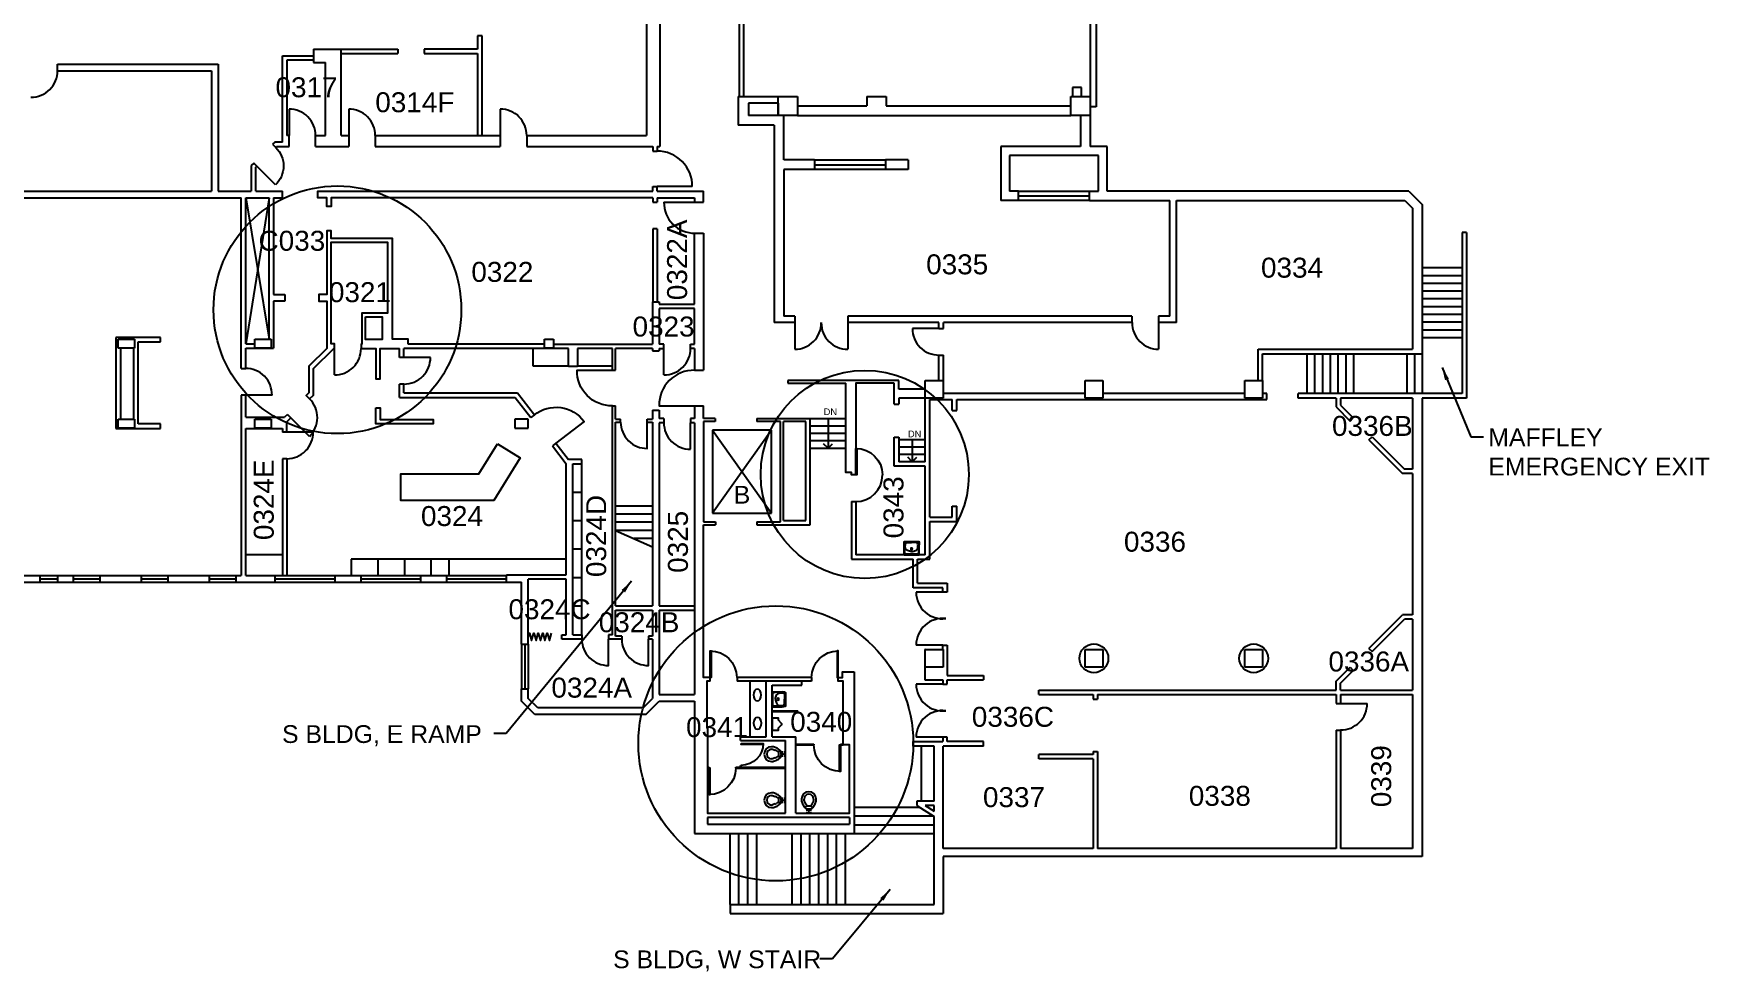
# Model space of a CAD drawing. Extents: x -207 to 5491, y -6091 to -2751.
# Drawn here: x 2208 to 4474, y -6091 to -4822 of the extents above; entities that cross this region are included whole.
import ezdxf

# ---------------------------------------------------------------- set-up
doc = ezdxf.new("R2010")
doc.units = 0
doc.header["$MEASUREMENT"] = 0
doc.layers.get('0').update_dxf_attribs({"linetype": 'CONTINUOUS'})
for name, color, linetype in [('A-ANNO-RNUM', 4, 'CONTINUOUS'), ('A-ANNO-TEXT', 4, 'CONTINUOUS'), ('A-ANNO-TEXT-STAIR', 4, 'CONTINUOUS'), ('A-DOOR', 2, 'CONTINUOUS'), ('A-FLOR-CASE', 3, 'CONTINUOUS'), ('A-FLOR-EVTR', 2, 'CONTINUOUS'), ('A-Flor-Fixt-New', 2, 'CONTINUOUS'), ('A-FLOR-PFIX', 2, 'CONTINUOUS'), ('A-FLOR-STRS', 2, 'CONTINUOUS'), ('A-GLAZ', 2, 'CONTINUOUS'), ('A-GLAZ-SILL', 1, 'CONTINUOUS'), ('A-SHFT', 1, 'CONTINUOUS'), ('A-WALL-FULL', 6, 'CONTINUOUS'), ('S-COLS', 5, 'CONTINUOUS')]:
    doc.layers.add(name, color=color, linetype=linetype)
doc.styles.add('ARIAL', font='arial.ttf')
doc.dimstyles.new('DIM-96', dxfattribs={"dimscale": 96, "dimtxt": 0.18, "dimasz": 0.18, "dimexe": 0.18, "dimexo": 0.0625, "dimgap": 0.09, "dimtad": 0, "dimtih": 1, "dimtoh": 1, "dimdec": 4, "dimzin": 0, "dimdsep": 46, "dimlunit": 4, "dimtxsty": 'Standard', "dimcen": 0.09, "dimadec": 0, "dimazin": 0, "dimtfac": 1, "dimtdec": 4, "dimtofl": 0, "dimtmove": 2, "dimatfit": 3, "dimfxl": 1, "dimtolj": 1, "dimtzin": 0, "dimarcsym": 0})

# ---------------------------------------------------------------- blocks, each defined once
blk = doc.blocks.new("3' door")
at = {"layer": 'A-DOOR'}
blk.add_line((2511.7, 777.5), (2511.7, 741.7), dxfattribs=at)
blk.add_arc((2512.1, 741.9), 35.6, 359.6496, 90.7, dxfattribs=at)
blk = doc.blocks.new('*U34')
for p, q in [((0, 0), (0, 0)), ((46, 0), (46, 0))]:
    blk.add_line(p, q)
blk.add_lwpolyline([(0, 0), (0, -46), (1.75, -46), (1.75, 0)], close=True)
blk.add_arc((0, 0), 46, 270, 0)
blk = doc.blocks.new('TRA_Lav2')
for p, q in [((-10.2, 0), (-10.2, -13.7)), ((-10.2, 0), (10.2, 0)), ((10.2, 0), (10.2, -13.7)), ((-9.5, -13.7), (-9.5, -4.4)), ((9.5, -13.7), (9.5, -4.4)), ((9.5, -13.7), (9.5, -4.4))]:
    blk.add_line(p, q)
for points in [[(0, -4.7, 0.096281), (-5.4, -5.7, 0.241749), (-8.3, -9.1, 0.139337), (-8.1, -15.2, 0.293749), (-6.4, -16.6, 0.028065), (0, -16.9)], [(0, -4.7, -0.096281), (5.4, -5.7, -0.241749), (8.3, -9.1, -0.139337), (8.1, -15.2, -0.293749), (6.4, -16.6, -0.028065), (0, -16.9)]]:
    blk.add_lwpolyline(points, format="xyb")
blk.add_circle((0, -8), 1.25)
for centre, radius, start, end in [((11.8, -13.7), 22.1, 180, 189.2025), ((-9, -17.1), 1, 189.2025, 267.5394), ((-3.1, -4.4), 6.41, 162.4135, 180), ((11.8, -13.7), 21.3, 180, 187.4822), ((-8.3, -16.3), 1, 187.4822, 267.7099), ((-7.3, -3), 2, 92.7884, 162.4135), ((0, 191.9), 210.1, 267.5394, 272.4606), ((0, 191.9), 209.4, 267.7099, 272.2901), ((-0.3, -147.5), 146.6, 87.0029, 92.7884), ((7.3, -3.1), 2, 17.2242, 87.0029), ((8.3, -16.3), 1, 272.2901, 352.5178), ((8.3, -16.3), 1, 272.2901, 352.5178), ((9, -17.1), 1, 272.4606, 350.7975), ((9, -17.1), 1, 272.4606, 350.7975), ((3.1, -4.4), 6.41, 0, 17.5865), ((3.1, -4.4), 6.41, 0, 17.2242), ((-11.8, -13.7), 21.3, 352.5178, 0), ((-11.8, -13.7), 21.3, 352.5178, 0), ((-11.8, -13.7), 22.1, 350.7975, 0), ((-11.8, -13.7), 22.1, 350.7975, 0)]:
    blk.add_arc(centre, radius, start, end)
blk = doc.blocks.new('Toilet-Commercial-Wall-3D - 19_ Seat Height-2049462-PUBLIC RESTROOM REMODEL-2ND FLOOR')
for p, q in [((5.9, 21.5), (5.9, 20.2)), ((6.2, 18.8), (7.5, 15.2)), ((8.8, 12.7), (10.6, 10.1)), ((9.4, 20.2), (9.4, 21.5)), ((10.8, 16.4), (9.5, 20)), ((13.5, 12.1), (10.6, 10.1)), ((13.5, 12.1), (11.7, 14.7)), ((13.4, 8.5), (13.4, 5.6)), ((13.4, 4.4), (13.4, 2.5)), ((18.4, 12.1), (13.5, 12.1)), ((14.9, 2.5), (14.9, 4.2)), ((16.9, 2.5), (16.9, 4.2)), ((20.2, 14.7), (18.4, 12.1)), ((21.3, 10.1), (18.4, 12.1)), ((18.4, 5.6), (18.4, 8.5)), ((18.4, 2.5), (18.4, 4.4)), ((22.4, 20), (21.1, 16.4)), ((21.3, 10.1), (23.1, 12.7)), ((22.4, 21.5), (22.4, 20.2)), ((24.4, 15.2), (25.7, 18.8)), ((25.9, 20.2), (25.9, 21.5))]:
    blk.add_line(p, q)
for centre, radius, start, end in [((15.9, 21.5), 10, 90, 180), ((15.9, 21.5), 6.5, 90, 180), ((15.9, 21.5), 10, 0, 90), ((15.9, 21.5), 6.5, 0, 90), ((9.9, 20.2), 4, 180, 200), ((17.8, 19), 11, 200, 215), ((13.9, 12.4), 4, 215, 263.7549), ((17.8, 19), 7.5, 200, 215), ((15.9, 20.8), 12.6, 258.5767, 281.4233), ((15.9, 5.3), 1.5, 13.7504, 166.2496), ((15.9, 5.3), 1.5, 218.0882, 321.9118), ((15.9, 5.3), 0.996, 20.7118, 159.2882), ((15.9, 5.3), 0.996, 249.8616, 290.1384), ((18, 12.4), 4, 276.2451, 325), ((14, 19), 7.5, 325, 340), ((21.9, 20.2), 0.5, 340, 0), ((14, 19), 11, 325, 340), ((21.9, 20.2), 4, 340, 0)]:
    blk.add_arc(centre, radius, start, end)
blk = doc.blocks.new('*U37')
for p, q in [((0, 0), (0, 0)), ((-46, 0), (-46, 0))]:
    blk.add_line(p, q)
blk.add_lwpolyline([(0, 0), (0, 46), (-1.75, 46), (-1.75, 0)], close=True)
blk.add_arc((0, 0), 46, 90, 180)
blk = doc.blocks.new('*U38')
for p, q in [((0, 0), (0, 0)), ((46, 0), (46, 0))]:
    blk.add_line(p, q)
blk.add_lwpolyline([(0, 0), (0, 46), (1.75, 46), (1.75, 0)], close=True)
blk.add_arc((0, 0), 46, 0, 90)
blk = doc.blocks.new('*U39')
for p, q in [((0, 0), (0, 0)), ((-46, 0), (-46, 0))]:
    blk.add_line(p, q)
blk.add_lwpolyline([(0, 0), (0, -46), (-1.75, -46), (-1.75, 0)], close=True)
blk.add_arc((0, 0), 46, 180, 270)
blk = doc.blocks.new('*U40')
for p, q in [((0, 0), (0, 0)), ((46, 0), (46, 0))]:
    blk.add_line(p, q)
blk.add_lwpolyline([(0, 0), (0, -46), (1.75, -46), (1.75, 0)], close=True)
blk.add_arc((0, 0), 46, 270, 0)
blk = doc.blocks.new('*U36')
for p, q in [((0, 0), (0, 0)), ((-38, 0), (-38, 0))]:
    blk.add_line(p, q)
blk.add_lwpolyline([(0, 0), (0, 38), (-1.75, 38), (-1.75, 0)], close=True)
blk.add_arc((0, 0), 38, 90, 180)
blk = doc.blocks.new('new urinal')
at = {"layer": 'A-Flor-Fixt-New'}
blk.add_line((3049.6, -81), (3066.9, -81), dxfattribs=at)
blk.add_lwpolyline([(3049.6, -81), (3049.6, -73), (3052.6, -73), (3056.8, -68.7, -0.414214), (3059.7, -68.7), (3063.9, -73), (3066.9, -73), (3066.9, -81)], format="xyb", dxfattribs=at)

msp = doc.modelspace()

# ---------------------------------------------------------------- linework, layer by layer
for centre, radius in [((2618.47504, -5195.8723), 167.49575), ((3331.64444, -5418.47227), 140.71151), ((3211.35798, -5782.17459), 185.92934)]:
    msp.add_circle(centre, radius)
at = {"layer": 'A-ANNO-TEXT'}
for p, q in [((3282, -5342.76295), (3282, -5382.76295)), ((3395.5, -5371.26295), (3395.5, -5401.26295)), ((3282, -5382.76295), (3276, -5377.26295)), ((3282, -5382.76295), (3288, -5377.26295)), ((3395.5, -5401.26295), (3390, -5395.26295)), ((3395.5, -5401.26295), (3402, -5395.26295))]:
    msp.add_line(p, q, dxfattribs=at)
at = {"layer": 'A-DOOR'}
for p, q in [((2553.00102, -4924.48296), (2553.00066, -4960.26295)), ((2633.68752, -4924.48296), (2633.68752, -4960.26295)), ((2838.50168, -4924.48296), (2838.50168, -4960.26295)), ((3098.41729, -5029.26249), (3051, -5029.26295)), ((3060.01045, -5050.26254), (3101.5, -5050.26295)), ((3237, -5213.26295), (3237, -5249.26295)), ((3308.50569, -5213.26295), (3308.50569, -5249.26295)), ((3432, -5221.26295), (3396, -5221.26295)), ((3729, -5213.26295), (3729, -5249.26295)), ((2614.36957, -5284.04294), (2614.36957, -5248.26295)), ((3060, -5283.81111), (3060, -5248.26295)), ((2744.28364, -5260.26346), (2708.50365, -5260.26346)), ((2530.06247, -5311.26295), (2494.5, -5311.26295)), ((2580.67895, -5367.18454), (2555.37868, -5341.88427)), ((3095.89533, -5384.31111), (3095.89533, -5348.76295)), ((2585.77999, -5361.26295), (2550, -5361.26295)), ((3437, -5577.76295), (3401, -5577.76295)), ((3437, -5649.26295), (3401, -5649.26295)), ((3437, -5702.26295), (3401, -5702.26295)), ((3975, -5728.26295), (4011, -5728.26295)), ((3437, -5773.76295), (3401, -5773.76295))]:
    msp.add_line(p, q, dxfattribs=at)
for points in [[(2990.5, -5325.66927, -0.42650995), (2942.50359, -5277.66927), (2990.5, -5277.66927)], [(3101.5, -5277.66927, 0.42650995), (3053.50359, -5325.66927), (3101.5, -5325.66927)], [(2884.84061, -5337.98635, -0.42650995), (2952.12781, -5346.93552), (2914.01214, -5376.10487)], [(3001.5, -5347.76295, 0.4175122147), (3037.5, -5383.31111), (3037.5, -5347.76295)], [(2949, -5641.26295, 0.4175122147), (2985, -5676.81111), (2985, -5641.26295)], [(3003, -5641.26295, 0.4175122147), (3039, -5676.81111), (3039, -5641.26295)]]:
    msp.add_lwpolyline(points, format="xyb", dxfattribs=at)
msp.add_lwpolyline([(2876.5, -5638.26295), (2878.00421, -5633.26295), (2881.01264, -5643.26295), (2884.02106, -5633.26295), (2887.02949, -5643.26295), (2890.03792, -5633.26295), (2893.04634, -5643.26295), (2896.05477, -5633.26295), (2899.06319, -5643.26295), (2902.07162, -5633.26295), (2905.08005, -5643.26295), (2908.08847, -5633.26295)], dxfattribs=at)
for centre, radius, start, end in [((2204.37277, -4872.82539), 35.56585, 269.29996026, 0.35042271), ((2553.43554, -4960.04543), 35.56512, 359.64957729, 90.70003974), ((2634.12204, -4960.04543), 35.56512, 359.64957729, 90.70003974), ((2838.93621, -4960.04543), 35.56512, 359.64957729, 90.70003974), ((3050.99999, -5028.68311), 47.42084, 359.2999535, 90.35041594), ((3101.5, -5050.77031), 41.49265, 179.29883297, 270.34929541), ((3237.20202, -5213.7127), 35.55082, 269.67440483, 0.72486728), ((3308.30367, -5213.7127), 35.55082, 179.27513272, 270.32559517), ((3431.55025, -5221.46497), 35.55082, 179.67440483, 270.72486728), ((3728.79798, -5213.7127), 35.55082, 179.27513272, 270.32559517), ((2614.80409, -5248.48047), 35.56512, 269.29996026, 0.35042271), ((3060.4347, -5248.26295), 35.55082, 269.29939323, 0.34985568), ((2494.5, -5310.82807), 35.56512, 359.29939323, 90.34985568), ((2708.72117, -5260.69798), 35.56512, 269.64957729, 0.70003974), ((2555.83974, -5341.73082), 35.56512, 314.29996026, 45.35042271), ((3095.46063, -5348.76295), 35.55082, 179.65014432, 270.70060677), ((2550.21752, -5361.69747), 35.56512, 269.64957729, 0.70003974), ((3319.5, -5419.26295), 36, 270, 0), ((3437, -5577.76295), 36, 180, 276.75628611), ((3437, -5649.26295), 36, 83.24371389, 180), ((3437, -5702.26295), 36, 180, 276.75628611), ((3975.44975, -5728.46497), 35.55082, 269.27513272, 0.32559517), ((3437, -5773.76295), 36, 83.24371389, 180)]:
    msp.add_arc(centre, radius, start, end, dxfattribs=at)
at = {"layer": 'A-FLOR-CASE'}
for p, q in [((2883, -5272.26295), (2883, -5248.26295)), ((2931, -5272.26295), (2883, -5272.26295)), ((2990.5, -5272.26295), (2943, -5272.26295)), ((2949, -5635.26295), (2949, -5404.26295)), ((2949, -5442.76295), (2937, -5442.76295)), ((2949, -5481.26295), (2937, -5481.26295)), ((2544, -5527.26295), (2494.5, -5527.26295)), ((2949, -5519.76295), (2937, -5519.76295)), ((2928, -5533.26295), (2637, -5533.26295)), ((2637, -5533.26295), (2637, -5555.26295)), ((2673, -5533.26295), (2673, -5555.26295)), ((2709, -5533.26295), (2709, -5555.26295)), ((2745, -5533.26295), (2745, -5555.26295)), ((2769, -5533.26295), (2769, -5555.26295)), ((2949, -5558.26295), (2937, -5558.26295)), ((2949, -5596.76295), (2937, -5596.76295)), ((3176.34496, -5698.26295), (3176.34496, -5773.5153)), ((3408, -5785.76295), (3408, -5860.26295))]:
    msp.add_line(p, q, dxfattribs=at)
msp.add_lwpolyline([(2834.73979, -5377.24543), (2865.43353, -5396.05751), (2830.03317, -5453.81665), (2704.32041, -5453.81665), (2704.32041, -5417.81665), (2809.87385, -5417.81665)], close=True, dxfattribs=at)
at = {"layer": 'A-FLOR-EVTR'}
for p, q in [((3125.5, -5358.76295), (3205.5, -5470.76295)), ((3205.5, -5358.76295), (3125.5, -5470.76295)), ((3205.5, -5358.76295), (3125.5, -5358.76295)), ((3125.5, -5358.76295), (3125.5, -5470.76295)), ((3205.5, -5470.76295), (3205.5, -5358.76295)), ((3125.5, -5470.76295), (3205.5, -5470.76295))]:
    msp.add_line(p, q, dxfattribs=at)
at = {"layer": 'A-FLOR-PFIX'}
for p, q in [((3206.34496, -5738.02236), (3241.15364, -5738.02236)), ((3206.34496, -5739.02236), (3241.15364, -5739.02236)), ((3241.15364, -5739.02236), (3241.15364, -5738.02236)), ((3238.52113, -5783.19294), (3262.68805, -5783.19294)), ((3238.52113, -5784.19294), (3262.68805, -5784.19294)), ((3262.68805, -5783.19294), (3262.68805, -5784.19294)), ((3298.68805, -5783.19294), (3302.25, -5783.19294)), ((3298.68805, -5783.19294), (3298.68805, -5784.19294)), ((3298.68805, -5784.19294), (3302.25, -5784.19294)), ((3119, -5814.51295), (3121.19257, -5814.51295)), ((3119, -5815.51295), (3121.19257, -5815.51295)), ((3121.19257, -5815.51295), (3121.19257, -5814.51295)), ((3157.19257, -5814.51295), (3163.52113, -5814.51295)), ((3157.19257, -5815.51295), (3157.19257, -5814.51295)), ((3157.19257, -5815.51295), (3224.52113, -5815.51295)), ((3163.52113, -5814.5153), (3163.52113, -5812.19799)), ((3163.52113, -5812.19799), (3164.52113, -5812.19799)), ((3164.52113, -5814.5153), (3164.52113, -5812.19799)), ((3164.52113, -5814.51295), (3224.52113, -5814.51295))]:
    msp.add_line(p, q, dxfattribs=at)
at = {"layer": 'A-FLOR-PFIX', "extrusion": (0, 0, -1)}
for centre in [(3186.3775, -5716.76054), (3186.55447, -5755.0153)]:
    msp.add_ellipse(centre, major_axis=(0, -8), ratio=0.65625, dxfattribs=at)
at = {"layer": 'A-FLOR-STRS'}
for p, q in [((4139.5, -5139.26295), (4085.5, -5139.26295)), ((4139.5, -5149.76295), (4085.5, -5149.76295)), ((4139.5, -5160.26295), (4085.5, -5160.26295)), ((4139.5, -5170.76295), (4085.5, -5170.76295)), ((4139.5, -5181.26295), (4085.5, -5181.26295)), ((4139.5, -5191.76295), (4085.5, -5191.76295)), ((4139.5, -5202.26295), (4085.5, -5202.26295)), ((4139.5, -5212.76295), (4085.5, -5212.76295)), ((4139.5, -5223.26295), (4085.5, -5223.26295)), ((4139.5, -5233.76295), (4085.5, -5233.76295)), ((3929.5, -5255.26295), (3929.5, -5309.26295)), ((3940, -5255.26295), (3940, -5309.26295)), ((3950.5, -5255.26295), (3950.5, -5309.26295)), ((3961, -5255.26295), (3961, -5309.26295)), ((3971.5, -5255.26295), (3971.5, -5309.26295)), ((3982, -5255.26295), (3982, -5309.26295)), ((3992.5, -5255.26295), (3992.5, -5309.26295)), ((4064.5, -5255.26295), (4064.5, -5309.26295)), ((4075, -5255.26295), (4075, -5309.26295)), ((4085.5, -5255.26295), (4085.5, -5309.26295)), ((3258, -5342.76295), (3306, -5342.76295)), ((3258, -5352.76295), (3306, -5352.76295)), ((3258, -5362.76295), (3306, -5362.76295)), ((3377.5, -5371.26295), (3413.5, -5371.26295)), ((3258, -5372.76295), (3306, -5372.76295)), ((3258, -5382.76295), (3306, -5382.76295)), ((3377.5, -5381.26295), (3413.5, -5381.26295)), ((3377.5, -5391.26295), (3413.5, -5391.26295)), ((3044.5, -5461.26295), (2994.5, -5461.26295)), ((3044.5, -5472.26295), (2994.5, -5472.26295)), ((3044.5, -5483.26295), (2994.5, -5483.26295)), ((3044.5, -5494.26295), (2994.5, -5494.26295)), ((2994.5, -5494.26295), (3044.5, -5516.26295)), ((3044.5, -5505.26295), (3019.5, -5505.26295)), ((3317.5, -5868.26295), (3405.2, -5868.26295)), ((3317.5, -5880.26295), (3424.4, -5880.26295)), ((3317.5, -5892.26295), (3425.5, -5892.26295)), ((3149.5, -6000.26295), (3149.5, -5904.26295)), ((3161.5, -6000.26295), (3161.5, -5904.26295)), ((3173.5, -6000.26295), (3173.5, -5904.26295)), ((3185.5, -6000.26295), (3185.5, -5904.26295)), ((3233.5, -6000.26295), (3233.5, -5904.26295)), ((3245.5, -6000.26295), (3245.5, -5904.26295)), ((3257.5, -6000.26295), (3257.5, -5904.26295)), ((3269.5, -6000.26295), (3269.5, -5904.26295)), ((3281.5, -6000.26295), (3281.5, -5904.26295)), ((3293.5, -6000.26295), (3293.5, -5904.26295)), ((3305.5, -6000.26295), (3305.5, -5904.26295)), ((3317.5, -5904.26295), (3425.5, -5904.26295))]:
    msp.add_line(p, q, dxfattribs=at)
at = {"layer": 'A-GLAZ'}
for p, q in [((3263.5, -4999.76295), (3359.5, -4999.76295)), ((3539.5, -5041.76295), (3635.5, -5041.76295)), ((2216, -5559.76295), (2240, -5559.76295)), ((2261, -5559.76295), (2297, -5559.76295)), ((2353, -5559.76295), (2389, -5559.76295)), ((2445, -5559.76295), (2481, -5559.76295)), ((2534, -5559.76295), (2615, -5559.76295)), ((2650, -5559.76295), (2731, -5559.76295)), ((2766, -5559.76295), (2847, -5559.76295)), ((2872, -5648.26295), (2872, -5708.26295))]:
    msp.add_line(p, q, dxfattribs=at)
at = {"layer": 'A-GLAZ-SILL'}
for p, q in [((3263.5, -4993.26295), (3359.5, -4993.26295)), ((3359.5, -5006.26295), (3263.5, -5006.26295)), ((3539.5, -5035.26295), (3635.5, -5035.26295)), ((3635.5, -5048.26295), (3539.5, -5048.26295)), ((2216, -5555.26295), (2240, -5555.26295)), ((2216, -5564.26295), (2240, -5564.26295)), ((2261, -5555.26295), (2297, -5555.26295)), ((2261, -5564.26295), (2297, -5564.26295)), ((2353, -5555.26295), (2389, -5555.26295)), ((2353, -5564.26295), (2389, -5564.26295)), ((2445, -5555.26295), (2481, -5555.26295)), ((2445, -5564.26295), (2481, -5564.26295)), ((2534, -5555.26295), (2615, -5555.26295)), ((2534, -5564.26295), (2615, -5564.26295)), ((2650, -5555.26295), (2731, -5555.26295)), ((2650, -5564.26295), (2731, -5564.26295)), ((2766, -5555.26295), (2847, -5555.26295)), ((2766, -5564.26295), (2847, -5564.26295)), ((2867.5, -5648.26295), (2867.5, -5708.26295)), ((2876.5, -5648.26295), (2876.5, -5708.26295))]:
    msp.add_line(p, q, dxfattribs=at)
at = {"layer": 'A-SHFT'}
for p, q in [((2526, -5044.26295), (2494.5, -5241.76295)), ((2494.5, -5044.26295), (2526, -5235.76295))]:
    msp.add_line(p, q, dxfattribs=at)
at = {"layer": 'A-WALL-FULL'}
for p, q in [((3054.5, -4389.76295), (3054.5, -4975.26295)), ((3036.5, -4518.26295), (3036.5, -4960.26295)), ((3636.5, -4669.513), (3636.5, -4975.26295)), ((3644.4999, -4676.26264), (3644.4999, -4921.26285)), ((2814, -4825.26295), (2808, -4825.26295)), ((2808, -4825.26295), (2808, -4843.26295)), ((2814, -4960.26295), (2814, -4825.26295)), ((3161.60829, -4806.26295), (3161.60829, -4907.26295)), ((3168.10829, -4907.26295), (3168.10829, -4806.26295)), ((2586, -4843.26295), (2700, -4843.26295)), ((2586, -4843.26295), (2586, -4861.26295)), ((2623.5, -4960.26295), (2623.5, -4843.26295)), ((2623.5, -4849.26295), (2700, -4849.26295)), ((2700, -4843.26295), (2700, -4849.26295)), ((2808, -4843.26295), (2736, -4843.26295)), ((2736, -4843.26295), (2736, -4849.26295)), ((2736, -4849.26295), (2808, -4849.26295)), ((2808, -4849.26295), (2808, -4960.26295)), ((2239.93796, -4872.60787), (2239.93796, -4863.60787)), ((2239.93796, -4863.60787), (2457.04312, -4863.60787)), ((2239.93796, -4872.60787), (2448.04312, -4872.60787)), ((2448.04312, -4872.60787), (2448.04312, -5035.26295)), ((2457.04312, -4863.60787), (2457.04312, -5035.26295)), ((2544, -4969.26295), (2544, -4852.26295)), ((2544, -4852.26295), (2586, -4852.26295)), ((2586, -4858.26295), (2550, -4858.26295)), ((2550, -4858.26295), (2550, -4960.26295)), ((2586, -4861.26295), (2602.5, -4861.26295)), ((2602.5, -4960.26295), (2602.5, -4861.26295)), ((3624.4999, -4895.26295), (3612.4999, -4895.26295)), ((3612.4999, -4895.26295), (3612.4999, -4907.26295)), ((3624.4999, -4907.26295), (3624.4999, -4895.26295)), ((3160.5, -4907.26295), (3214.5, -4907.26295)), ((3160.5, -4907.26295), (3160.5, -4946.26295)), ((3214.5, -4916.26295), (3174.5, -4916.26295)), ((3174.5, -4916.26295), (3174.5, -4933.26295)), ((3214.5, -4916.26295), (3214.5, -4933.26295)), ((3334.5, -4907.26295), (3334.5, -4920.26295)), ((3334.5, -4907.26295), (3360.5, -4907.26295)), ((3360.5, -4907.26295), (3360.5, -4920.26295)), ((3222, -4933.26295), (3174.5, -4933.26295)), ((3222, -4993.26295), (3222, -4933.26295)), ((3240.5, -4920.26295), (3334.5, -4920.26295)), ((3240.5, -4933.26295), (3610.5, -4933.26295)), ((3360.5, -4920.26295), (3610.5, -4920.26295)), ((3623.5, -4933.26295), (3623.5, -4975.26295)), ((3644.4999, -4921.26285), (3636.4999, -4921.26285)), ((2553.00066, -4960.26295), (2550, -4960.26295)), ((2553.00066, -4975.26295), (2553.00066, -4960.26295)), ((2589, -4975.26295), (2589, -4960.26295)), ((2589, -4960.26295), (2602.5, -4960.26295)), ((2623.5, -4960.26295), (2633.68752, -4960.26295)), ((2633.68752, -4960.26295), (2633.68752, -4975.26295)), ((2669.6865, -4960.26295), (2838.5, -4960.26295)), ((2669.6865, -4960.26295), (2669.6865, -4975.26295)), ((2838.5, -4960.26295), (2838.5, -4975.26295)), ((2874.5, -4960.26295), (2874.5, -4975.26295)), ((2874.5, -4960.26295), (3036.5, -4960.26295)), ((3209, -4946.26295), (3160.5, -4946.26295)), ((3209, -4946.26295), (3209, -5213.26295)), ((2533.65482, -4969.26295), (2530.8489, -4972.04508)), ((2530.8489, -4972.04508), (2535.07345, -4976.30574)), ((2544, -4969.26295), (2533.65482, -4969.26295)), ((2535.07345, -4976.30574), (2536.12515, -4975.26295)), ((2536.12515, -4975.26295), (2553.00066, -4975.26295)), ((2589, -4975.26295), (2633.68752, -4975.26295)), ((2669.6865, -4975.26295), (2838.5, -4975.26295)), ((2874.5, -4975.26295), (3045, -4975.26295)), ((3045, -4975.26295), (3045, -4981.26295)), ((3045, -4981.26295), (3051, -4981.26295)), ((3051, -4975.26295), (3051, -4981.26295)), ((3051, -4975.26295), (3054.5, -4975.26295)), ((3515.5, -4975.26295), (3515.5, -5048.26295)), ((3623.5, -4975.26295), (3515.5, -4975.26295)), ((3659.5, -4975.26295), (3636.5, -4975.26295)), ((3659.5, -5035.26295), (3659.5, -4975.26295)), ((2505.28494, -4997.39236), (2502, -5000.64946)), ((2502, -5000.64946), (2502, -5035.26295)), ((2509.50949, -5001.65302), (2505.28494, -4997.39236)), ((2508, -5003.14971), (2509.50949, -5001.65302)), ((2508, -5035.26295), (2508, -5003.14971)), ((3263.5, -4993.26295), (3222, -4993.26295)), ((3263.5, -5006.26295), (3222, -5006.26295)), ((3222, -5006.26295), (3222, -5204.26295)), ((3263.5, -4993.26295), (3263.5, -5006.26295)), ((3390.11522, -4993.26295), (3359.5, -4993.26295)), ((3359.5, -4993.26295), (3359.5, -5006.26295)), ((3390.11522, -5006.26295), (3359.5, -5006.26295)), ((3390.11522, -4993.26295), (3390.11522, -5006.26295)), ((3527.5, -4987.26295), (3527.5, -5035.26295)), ((3647.5, -4987.26295), (3527.5, -4987.26295)), ((3647.5, -5035.26295), (3647.5, -4987.26295)), ((3045, -5035.26295), (3045, -5029.26295)), ((3045, -5029.26295), (3051, -5029.26295)), ((3051, -5035.26295), (3051, -5029.26295)), ((1842, -5044.26295), (2488.5, -5044.26295)), ((1924.61217, -5035.26295), (2448.04312, -5035.26295)), ((2457.04312, -5035.26295), (2502, -5035.26295)), ((2488.5, -5275.26295), (2488.5, -5044.26295)), ((2494.5, -5241.76295), (2494.5, -5044.26295)), ((2494.5, -5044.26295), (2526, -5044.26295)), ((2508, -5035.26295), (2544, -5035.26295)), ((2526, -5235.76295), (2526, -5044.26295)), ((2532, -5044.26295), (2544, -5044.26295)), ((2532, -5044.26295), (2532, -5175.26295)), ((2544, -5044.26295), (2544, -5035.26295)), ((3045, -5044.26295), (3045, -5050.26295)), ((3045, -5050.26295), (3051, -5050.26295)), ((3051, -5035.26295), (3113.5, -5035.26295)), ((3051, -5044.26295), (3051, -5050.26295)), ((3051, -5044.26295), (3101.5, -5044.26295)), ((3101.5, -5044.26295), (3101.5, -5050.26295)), ((3101.5, -5050.26295), (3113.5, -5050.26295)), ((3113.5, -5050.26295), (3113.5, -5035.26295)), ((3539.5, -5048.26295), (3515.5, -5048.26295)), ((3539.5, -5035.26295), (3527.5, -5035.26295)), ((3539.5, -5048.26295), (3539.5, -5035.26295)), ((3635.5, -5035.26295), (3647.5, -5035.26295)), ((3635.5, -5048.26295), (3635.5, -5035.26295)), ((3635.5, -5048.26295), (3744, -5048.26295)), ((4067.5, -5035.26295), (3659.5, -5035.26295)), ((3744, -5204.26295), (3744, -5048.26295)), ((3753, -5213.26295), (3753, -5048.26295)), ((3753, -5048.26295), (4062.11522, -5048.26295)), ((4062.11522, -5048.26295), (4072.5, -5058.64773)), ((4067.5, -5035.26295), (4085.5, -5053.26295)), ((4085.5, -5053.26295), (4085.5, -5255.26295)), ((4072.5, -5058.64773), (4072.5, -5249.26295)), ((3051, -5086.26295), (3045, -5086.26295)), ((3045, -5086.26295), (3045, -5185.26295)), ((3051, -5086.26295), (3051, -5185.26295)), ((3101.5, -5188.26771), (3101.5, -5092.26295)), ((3101.5, -5092.26295), (3113.5, -5092.26295)), ((3113.5, -5092.26295), (3113.5, -5277.66927)), ((4145.5, -5091.26295), (4139.5, -5091.26295)), ((4139.5, -5091.26295), (4139.5, -5309.26295)), ((4145.5, -5091.26295), (4145.5, -5315.26295)), ((2532, -5175.26295), (2547.5, -5175.26295)), ((2547.5, -5184.26295), (2532, -5184.26295)), ((2532, -5184.26295), (2532, -5247.76295)), ((2547.5, -5175.26295), (2547.5, -5184.26295)), ((3044.5, -5185.26771), (3044.5, -5242.26295)), ((3044.5, -5185.26771), (3053.5, -5185.26771)), ((3053.5, -5185.26771), (3053.5, -5188.26771)), ((3053.5, -5188.26771), (3101.5, -5188.26771)), ((3101.5, -5194.26295), (3053.5, -5194.26295)), ((3053.5, -5194.26295), (3053.5, -5242.26295)), ((3101.5, -5242.26295), (3101.5, -5194.26295)), ((3237, -5204.26295), (3222, -5204.26295)), ((3237, -5204.26295), (3237, -5213.26295)), ((3308.50569, -5204.26295), (3308.50569, -5213.26295)), ((3693, -5204.26295), (3308.50569, -5204.26295)), ((3693, -5204.26295), (3693, -5213.26295)), ((3744, -5204.26295), (3729, -5204.26295)), ((3729, -5204.26295), (3729, -5213.26295)), ((2319, -5233.26295), (2319, -5356.26295)), ((2379, -5233.26295), (2319, -5233.26295)), ((2379, -5239.26295), (2379, -5233.26295)), ((3237, -5213.26295), (3209, -5213.26295)), ((3432, -5213.26295), (3308.50569, -5213.26295)), ((3432, -5221.26295), (3432, -5213.26295)), ((3432, -5221.26295), (3438, -5221.26295)), ((3693, -5213.26295), (3438, -5213.26295)), ((3438, -5221.26295), (3438, -5213.26295)), ((3753, -5213.26295), (3729, -5213.26295)), ((2325, -5247.76295), (2325, -5343.76295)), ((2343, -5343.76295), (2343, -5247.76295)), ((2349, -5350.26295), (2349, -5239.26295)), ((2349, -5239.26295), (2379, -5239.26295)), ((2494.5, -5241.76295), (2507, -5241.76295)), ((2494.5, -5275.26295), (2494.5, -5247.76295)), ((2494.5, -5247.76295), (2532, -5247.76295)), ((2702.50365, -5260.26346), (2702.50365, -5248.26295)), ((2931, -5248.26295), (2708.50365, -5248.26295)), ((2708.50365, -5260.26346), (2708.50365, -5248.26295)), ((2898.5, -5242.26295), (2714, -5242.26295)), ((2910.5, -5242.26295), (3044.5, -5242.26295)), ((2931, -5272.26295), (2931, -5248.26295)), ((2943, -5248.26295), (2943, -5272.26295)), ((2990.5, -5248.26295), (2943, -5248.26295)), ((2990.5, -5277.66927), (2990.5, -5248.26295)), ((3044.5, -5248.26295), (2994.5, -5248.26295)), ((2994.5, -5277.66927), (2994.5, -5248.26295)), ((3044.5, -5248.26295), (3044.5, -5251.26295)), ((3044.5, -5251.26295), (3053.5, -5251.26295)), ((3060, -5242.26295), (3053.5, -5242.26295)), ((3053.5, -5248.26295), (3060, -5248.26295)), ((3053.5, -5248.26295), (3053.5, -5251.26295)), ((3060, -5248.26295), (3060, -5242.26295)), ((3096, -5248.26295), (3096, -5242.26295)), ((3096, -5242.26295), (3101.5, -5242.26295)), ((3101.5, -5248.26295), (3096, -5248.26295)), ((3101.5, -5248.26295), (3101.5, -5277.66927)), ((3432, -5291.26295), (3432, -5257.26295)), ((3432, -5257.26295), (3438, -5257.26295)), ((3438, -5309.26295), (3438, -5257.26295)), ((3863.5, -5249.26295), (4072.5, -5249.26295)), ((3863.5, -5291.26295), (3863.5, -5249.26295)), ((3869.5, -5255.26295), (4085.5, -5255.26295)), ((3869.5, -5291.26295), (3869.5, -5255.26295)), ((2488.5, -5275.26295), (2494.5, -5275.26295)), ((2708.50365, -5260.26346), (2702.50365, -5260.26346)), ((2931, -5272.26295), (2943, -5272.26295)), ((2990.5, -5277.66927), (2994.5, -5277.66927)), ((3101.5, -5277.66927), (3113.5, -5277.66927)), ((2708.50365, -5296.26244), (2702.50365, -5296.26244)), ((2702.50365, -5314.26295), (2702.50365, -5296.26244)), ((2708.50365, -5308.26295), (2708.50365, -5296.26244)), ((3377.5, -5291.26295), (3227.5, -5291.26295)), ((3227.5, -5291.26295), (3227.5, -5295.26295)), ((3227.5, -5295.26295), (3306, -5295.26295)), ((3371.5, -5323.26295), (3371.5, -5295.26295)), ((3377.5, -5303.26295), (3377.5, -5291.26295)), ((3413.5, -5303.26295), (3377.5, -5303.26295)), ((2494.5, -5311.26295), (2488.5, -5311.26295)), ((2488.5, -5311.26295), (2488.5, -5555.26295)), ((2494.5, -5341.26295), (2494.5, -5311.26295)), ((2702.50365, -5314.26295), (2859.03958, -5314.26295)), ((2708.50365, -5308.26295), (2862, -5308.26295)), ((2859.03958, -5314.26295), (2880.04589, -5341.66249)), ((2862, -5308.26295), (2884.80753, -5338.0119)), ((2990.5, -5635.26295), (2990.5, -5325.66927)), ((2990.5, -5325.66927), (2994.5, -5325.66927)), ((2994.5, -5343.76295), (2994.5, -5325.66927)), ((3101.5, -5325.66927), (3101.5, -5342.76295)), ((3101.5, -5325.66927), (3113.5, -5325.66927)), ((3113.5, -5342.76295), (3113.5, -5325.66927)), ((3371.5, -5323.26295), (3377.5, -5323.26295)), ((3413.5, -5315.26295), (3377.5, -5315.26295)), ((3377.5, -5315.26295), (3377.5, -5323.26295)), ((3413.5, -5401.26295), (3413.5, -5315.26295)), ((3419.5, -5317.26295), (3450, -5317.26295)), ((3419.5, -5476.26295), (3419.5, -5317.26295)), ((3629.5, -5309.26295), (3437.5, -5309.26295)), ((3450, -5332.26295), (3450, -5317.26295)), ((3456, -5332.26295), (3456, -5317.26295)), ((3456, -5317.26295), (3875.5, -5317.26295)), ((3845.5, -5309.26295), (3653.5, -5309.26295)), ((3875.5, -5309.26295), (3869.5, -5309.26295)), ((3875.5, -5317.26295), (3875.5, -5309.26295)), ((4139.5, -5309.26295), (3917.5, -5309.26295)), ((3917.5, -5315.26295), (3917.5, -5309.26295)), ((3969, -5315.26295), (3917.5, -5315.26295)), ((3969, -5315.26295), (3969, -5327.26295)), ((4072.5, -5315.26295), (3975, -5315.26295)), ((3975, -5315.26295), (3975, -5324.77767)), ((3975, -5324.77767), (3992.27208, -5342.04975)), ((4072.5, -5315.26295), (4072.5, -5411.26295)), ((4145.5, -5315.26295), (4085.5, -5315.26295)), ((4085.5, -5315.26295), (4085.5, -5935.26295)), ((2494.5, -5341.26295), (2547, -5341.26295)), ((2550.87868, -5337.38427), (2547, -5341.26295)), ((2550, -5347.26295), (2555.37868, -5341.88427)), ((2550, -5347.26295), (2550, -5347.26295)), ((2550, -5361.26295), (2550, -5347.26295)), ((2550.87868, -5337.38427), (2555.37868, -5341.88427)), ((2884.80753, -5338.0119), (2880.04589, -5341.66249)), ((2994.5, -5343.76295), (3001.5, -5343.76295)), ((2994.5, -5347.76295), (3001.5, -5347.76295)), ((2994.5, -5596.26295), (2994.5, -5347.76295)), ((3001.5, -5347.76295), (3001.5, -5343.76295)), ((3037.5, -5347.76295), (3037.5, -5343.76295)), ((3037.5, -5343.76295), (3044.5, -5343.76295)), ((3037.5, -5347.76295), (3044.5, -5347.76295)), ((3044.5, -5331.76295), (3053.5, -5331.76295)), ((3044.5, -5331.76295), (3044.5, -5343.76295)), ((3044.5, -5347.76295), (3044.5, -5596.26295)), ((3053.5, -5331.76295), (3053.5, -5342.76295)), ((3059.8605, -5342.76295), (3053.5, -5342.76295)), ((3053.5, -5348.76295), (3053.5, -5596.26295)), ((3059.8605, -5348.76295), (3053.5, -5348.76295)), ((3059.83884, -5342.76295), (3059.83884, -5348.76295)), ((3095.83884, -5342.76295), (3095.83884, -5348.76295)), ((3101.5, -5342.76295), (3095.89533, -5342.76295)), ((3101.5, -5348.76295), (3095.89533, -5348.76295)), ((3101.5, -5348.76295), (3101.5, -5716.26295)), ((3129.5, -5342.76295), (3113.5, -5342.76295)), ((3129.5, -5346.76295), (3113.5, -5346.76295)), ((3113.5, -5346.76295), (3113.5, -5482.76295)), ((3129.5, -5342.76295), (3129.5, -5346.76295)), ((3185.5, -5342.76295), (3185.5, -5346.76295)), ((3185.5, -5342.76295), (3258, -5342.76295)), ((3217.5, -5346.76295), (3185.5, -5346.76295)), ((3217.5, -5482.76295), (3217.5, -5346.76295)), ((3221.5, -5480.76295), (3221.5, -5346.76295)), ((3252, -5346.76295), (3221.5, -5346.76295)), ((3252, -5480.76295), (3252, -5346.76295)), ((3258, -5486.76295), (3258, -5342.76295)), ((3450, -5332.26295), (3456, -5332.26295)), ((3969, -5327.26295), (3988.02944, -5346.29239)), ((3988.02944, -5346.29239), (3992.27208, -5342.04975)), ((2319, -5356.26295), (2379, -5356.26295)), ((2379, -5350.26295), (2349, -5350.26295)), ((2379, -5356.26295), (2379, -5350.26295)), ((2494.5, -5356.26295), (2544, -5356.26295)), ((2494.5, -5555.26295), (2494.5, -5356.26295)), ((2544, -5356.26295), (2544, -5361.26295)), ((2550, -5361.26295), (2544, -5361.26295)), ((3371.5, -5407.26295), (3371.5, -5368.26295)), ((3371.5, -5368.26295), (3377.5, -5368.26295)), ((3377.5, -5368.26295), (3377.5, -5401.26295)), ((4013.48528, -5371.74823), (4017.72792, -5367.50559)), ((4017.72792, -5367.50559), (4061.48528, -5411.26295)), ((2914.00856, -5376.10761), (2909.24692, -5379.7582)), ((2909.2505, -5379.75546), (2928, -5404.21133)), ((2914.01214, -5376.10487), (2931, -5398.26295)), ((4013.48528, -5371.74823), (4059, -5417.26295)), ((2550, -5397.26193), (2544, -5397.26247)), ((2544, -5397.26247), (2544, -5555.26295)), ((2550, -5397.26193), (2550, -5555.26295)), ((2928, -5554.26295), (2928, -5404.21133)), ((2949, -5398.26295), (2931, -5398.26295)), ((2937, -5635.26295), (2937, -5404.26295)), ((2937, -5404.26295), (2949, -5404.26295)), ((2949, -5404.26295), (2949, -5398.26295)), ((3319.5, -5407.26295), (3319.5, -5419.26295)), ((3413.5, -5407.26295), (3371.5, -5407.26295)), ((3413.5, -5401.26295), (3377.5, -5401.26295)), ((3413.5, -5527.26295), (3413.5, -5407.26295)), ((4072.5, -5411.26295), (4061.48528, -5411.26295)), ((4072.5, -5417.26295), (4059, -5417.26295)), ((4072.5, -5417.26295), (4072.5, -5608.26295)), ((3313.5, -5455.26295), (3319.5, -5455.26295)), ((3313.5, -5455.26295), (3313.5, -5533.26295)), ((3319.5, -5455.26295), (3319.5, -5527.26295)), ((3450, -5476.26295), (3450, -5461.26295)), ((3450, -5461.26295), (3456, -5461.26295)), ((3456, -5482.26295), (3456, -5461.26295)), ((3113.5, -5482.76295), (3129.78282, -5482.76295)), ((3129.78282, -5482.76295), (3129.78282, -5486.76295)), ((3185.47043, -5482.76295), (3185.47043, -5486.76295)), ((3185.47043, -5482.76295), (3217.5, -5482.76295)), ((3221.5, -5480.76295), (3252, -5480.76295)), ((3419.5, -5476.26295), (3450, -5476.26295)), ((3419.5, -5533.26295), (3419.5, -5482.26295)), ((3419.5, -5482.26295), (3456, -5482.26295)), ((3113.5, -5486.76295), (3129.78282, -5486.76295)), ((3185.47043, -5486.76295), (3258, -5486.76295)), ((3413.5, -5527.26295), (3319.5, -5527.26295)), ((3313.5, -5533.26295), (3397, -5533.26295)), ((3397, -5571.76295), (3397, -5533.26295)), ((3403, -5533.26295), (3419.5, -5533.26295)), ((3403, -5565.76295), (3403, -5533.26295)), ((2161, -5555.26295), (2216, -5555.26295)), ((2161, -5564.26295), (2216, -5564.26295)), ((2216, -5555.26295), (2216, -5564.26295)), ((2240, -5555.26295), (2240, -5564.26295)), ((2240, -5555.26295), (2261, -5555.26295)), ((2240, -5564.26295), (2261, -5564.26295)), ((2261, -5555.26295), (2261, -5564.26295)), ((2297, -5555.26295), (2297, -5564.26295)), ((2297, -5555.26295), (2353, -5555.26295)), ((2297, -5564.26295), (2353, -5564.26295)), ((2353, -5555.26295), (2353, -5564.26295)), ((2389, -5555.26295), (2389, -5564.26295)), ((2389, -5555.26295), (2445, -5555.26295)), ((2389, -5564.26295), (2445, -5564.26295)), ((2445, -5555.26295), (2445, -5564.26295)), ((2481, -5555.26295), (2481, -5564.26295)), ((2481, -5555.26295), (2488.5, -5555.26295)), ((2481, -5564.26295), (2534, -5564.26295)), ((2494.5, -5555.26295), (2534, -5555.26295)), ((2534, -5555.26295), (2534, -5564.26295)), ((2615, -5555.26295), (2615, -5564.26295)), ((2615, -5555.26295), (2650, -5555.26295)), ((2615, -5564.26295), (2650, -5564.26295)), ((2650, -5555.26295), (2650, -5564.26295)), ((2731, -5555.26295), (2731, -5564.26295)), ((2731, -5555.26295), (2766, -5555.26295)), ((2731, -5564.26295), (2766, -5564.26295)), ((2766, -5555.26295), (2766, -5564.26295)), ((2847, -5554.26295), (2928, -5554.26295)), ((2847, -5564.26295), (2847, -5554.26295)), ((2847, -5564.26295), (2867.5, -5564.26295)), ((2867.5, -5648.26295), (2867.5, -5564.26295)), ((2876.5, -5648.26295), (2876.5, -5560.26295)), ((2928, -5560.26295), (2876.5, -5560.26295)), ((2928, -5635.26295), (2928, -5560.26295)), ((3437, -5571.76295), (3397, -5571.76295)), ((3403, -5565.76295), (3443, -5565.76295)), ((3437, -5577.76295), (3437, -5571.76295)), ((3443, -5565.76295), (3443, -5577.76295)), ((2994.5, -5596.26295), (3044.5, -5596.26295)), ((3053.5, -5596.26295), (3102, -5596.26295)), ((3443, -5577.76295), (3437, -5577.76295)), ((2994.5, -5637.26295), (2994.5, -5602.26295)), ((2994.5, -5602.26295), (3044.5, -5602.26295)), ((3044.5, -5602.26295), (3044.5, -5637.26295)), ((3053.5, -5602.26295), (3102, -5602.26295)), ((3053.5, -5602.26295), (3053.5, -5716.26295)), ((4013.48528, -5653.77767), (4059, -5608.26295)), ((4017.72792, -5658.02031), (4061.48528, -5614.26295)), ((4072.5, -5608.26295), (4059, -5608.26295)), ((4072.5, -5614.26295), (4061.48528, -5614.26295)), ((4072.5, -5614.26295), (4072.5, -5710.26295)), ((2922, -5641.26295), (2922, -5635.26295)), ((2922, -5635.26295), (2928, -5635.26295)), ((2949, -5641.26295), (2922, -5641.26295)), ((2937, -5635.26295), (2949, -5635.26295)), ((2949, -5635.26295), (2949, -5641.26295)), ((2990.5, -5635.26295), (2985, -5635.26295)), ((2985, -5635.26295), (2985, -5641.26295)), ((3003, -5641.26295), (2985, -5641.26295)), ((3003, -5637.26295), (2994.5, -5637.26295)), ((3003, -5637.26295), (3003, -5641.26295)), ((3044.5, -5637.26295), (3039, -5637.26295)), ((3039, -5637.26295), (3039, -5641.26295)), ((3044.5, -5641.26295), (3039, -5641.26295)), ((3044.5, -5641.26295), (3044.5, -5721.53503)), ((2867.5, -5648.26295), (2876.5, -5648.26295)), ((3413, -5655.26295), (3413, -5696.26295)), ((3413.5, -5655.26295), (3413, -5655.26295)), ((3437, -5649.26295), (3443, -5649.26295)), ((3437, -5655.26295), (3437, -5649.26295)), ((3443, -5649.26295), (3443, -5690.26295)), ((4013.48528, -5653.77767), (4017.72792, -5658.02031)), ((3317.5, -5685.26295), (3317.5, -5904.26295)), ((3969, -5698.26295), (3988.02944, -5679.23351)), ((3975, -5700.74823), (3992.27208, -5683.47615)), ((3988.02944, -5679.23351), (3992.27208, -5683.47615)), ((2867.5, -5725.08028), (2867.5, -5708.26295)), ((2867.5, -5708.26295), (2876.5, -5708.26295)), ((2876.5, -5721.37431), (2876.5, -5708.26295)), ((3259.79379, -5693.01295), (3158.97075, -5693.01295)), ((3158.97075, -5693.01295), (3158.97075, -5698.26295)), ((3259.79379, -5698.26295), (3158.97075, -5698.26295)), ((3198.34496, -5773.5153), (3198.34496, -5698.26295)), ((3206.34496, -5773.5153), (3206.34496, -5703.52236)), ((3206.34496, -5703.52236), (3246.35947, -5703.52236)), ((3246.35947, -5703.52236), (3246.35947, -5698.26295)), ((3259.79379, -5693.01295), (3259.79379, -5698.26295)), ((3413, -5696.26295), (3437, -5696.26295)), ((3437, -5696.26295), (3437, -5702.26295)), ((3437, -5702.26295), (3443, -5702.26295)), ((3443, -5690.26295), (3492, -5690.26295)), ((3443, -5702.26295), (3443, -5696.26295)), ((3443, -5696.26295), (3492, -5696.26295)), ((3492, -5690.26295), (3492, -5696.26295)), ((3567, -5710.26295), (3969, -5710.26295)), ((3567, -5716.26295), (3567, -5710.26295)), ((3969, -5710.26295), (3969, -5698.26295)), ((3975, -5710.26295), (3975, -5700.74823)), ((3975, -5710.26295), (4072.5, -5710.26295)), ((2885.53175, -5743.26295), (2867.5, -5725.08028)), ((2889.28166, -5734.26295), (2876.5, -5721.37431)), ((3031.77208, -5734.26295), (3044.5, -5721.53503)), ((3035.5, -5743.26295), (3053.5, -5725.26295)), ((3053.5, -5716.26295), (3101.5, -5716.26295)), ((3053.5, -5725.26295), (3101.5, -5725.26295)), ((3101.5, -5725.26295), (3101.5, -5904.26295)), ((3567, -5716.26295), (3640.5, -5716.26295)), ((3640.5, -5716.26295), (3640.5, -5722.26295)), ((3640.5, -5722.26295), (3646.5, -5722.26295)), ((3646.5, -5716.26295), (3646.5, -5722.26295)), ((3646.5, -5716.26295), (3969, -5716.26295)), ((3969, -5716.26295), (3969, -5728.26295)), ((3969, -5728.26295), (3975, -5728.26295)), ((3975, -5716.26295), (3975, -5728.26295)), ((3975, -5716.26295), (4072.5, -5716.26295)), ((4072.5, -5716.26295), (4072.5, -5924.26295)), ((3035.5, -5743.26295), (2885.53175, -5743.26295)), ((3031.77208, -5734.26295), (2889.28166, -5734.26295)), ((3163.41046, -5773.5153), (3198.34496, -5773.5153)), ((3163.41046, -5778.5153), (3163.41046, -5773.5153)), ((3163.41046, -5778.5153), (3224.52113, -5778.5153)), ((3206.34496, -5773.5153), (3238.52113, -5773.5153)), ((3224.52113, -5876.51295), (3224.52113, -5778.5153)), ((3238.52113, -5876.51295), (3238.52113, -5773.5153)), ((3443, -5773.76295), (3437, -5773.76295)), ((3437, -5773.76295), (3437, -5779.76295)), ((3443, -5779.76295), (3443, -5773.76295)), ((3969, -5764.26295), (3975, -5764.26295)), ((3969, -5764.26295), (3969, -5924.26295)), ((3975, -5764.26295), (3975, -5924.26295)), ((3397, -5785.76295), (3397, -5779.76295)), ((3397, -5779.76295), (3437, -5779.76295)), ((3425.5, -5785.76295), (3397, -5785.76295)), ((3425.5, -5860.26295), (3425.5, -5785.76295)), ((3437.5, -5924.26295), (3437.5, -5785.76295)), ((3492, -5785.76295), (3437.5, -5785.76295)), ((3492, -5779.76295), (3443, -5779.76295)), ((3492, -5785.76295), (3492, -5779.76295)), ((3640.5, -5797.26295), (3567, -5797.26295)), ((3567, -5803.26295), (3567, -5797.26295)), ((3640.5, -5793.26295), (3646.5, -5793.26295)), ((3640.5, -5793.26295), (3640.5, -5797.26295)), ((3646.5, -5793.26295), (3646.5, -5924.26295)), ((3640.5, -5803.26295), (3567, -5803.26295)), ((3640.5, -5803.26295), (3640.5, -5924.26295)), ((3425.5, -5860.26295), (3402, -5860.26295)), ((3402, -5860.26295), (3402, -5866.26295)), ((3402, -5866.26295), (3425.5, -5880.95045)), ((3425.5, -5866.26295), (3413.32078, -5866.26295)), ((3413.32078, -5866.26295), (3425.5, -5873.87496)), ((3425.5, -5873.87496), (3425.5, -5866.26295)), ((3311, -5882.26295), (3119, -5882.26295)), ((3119, -5882.26295), (3119, -5891.26295)), ((3119, -5891.26295), (3311, -5891.26295)), ((3311, -5882.26295), (3311, -5891.26295)), ((3425.5, -6000.26295), (3425.5, -5880.95045)), ((3101.5, -5904.26295), (3317.5, -5904.26295)), ((3640.5, -5924.26295), (3437.5, -5924.26295)), ((4085.5, -5935.26295), (3437.5, -5935.26295)), ((3437.5, -5935.26295), (3437.5, -6012.26295)), ((3969, -5924.26295), (3646.5, -5924.26295)), ((4072.5, -5924.26295), (3975, -5924.26295)), ((3149.5, -6000.26295), (3425.5, -6000.26295)), ((3149.5, -6000.26295), (3149.5, -6012.26295)), ((3149.5, -6012.26295), (3437.5, -6012.26295))]:
    msp.add_line(p, q, dxfattribs=at)
for points in [[(3045, -5044.26295), (2639.70063, -5044.26295), (2610, -5044.26295), (2610, -5056.26295), (2604, -5056.26295), (2604, -5044.26295), (2592, -5044.26295), (2592, -5035.26295), (2639.70063, -5035.26295), (3045, -5035.26295)], [(2714, -5242.26295), (2714, -5235.76295), (2693, -5235.76295), (2693, -5099.26295), (2610, -5099.26295), (2610, -5089.26295), (2604, -5089.26295), (2604, -5175.26295), (2593.5, -5175.26295), (2593.5, -5184.26295), (2604, -5184.26295), (2604, -5248.26295), (2580, -5272.26295), (2580, -5308.26295), (2576.42676, -5311.83619), (2580.92676, -5316.33619), (2586, -5311.26295), (2586, -5275.26295), (2613.5, -5248.26295), (2614.36957, -5248.26295), (2614.36957, -5241.76295), (2610, -5241.76295), (2610, -5104.26295), (2686, -5104.26295), (2686, -5200.26295), (2651.5625, -5200.26295), (2651.5625, -5242.26295), (2650.36957, -5242.26295), (2650.36957, -5248.26295), (2670.36957, -5248.26295), (2670.36957, -5289.13252), (2676.36957, -5289.13252), (2676.36957, -5248.26295), (2702.50365, -5248.26295)], [(2656.5625, -5205.26295), (2679, -5205.26295), (2679, -5236.26295), (2656.5625, -5236.26295), (2656.5625, -5205.26295)], [(3371.5, -5295.26295), (3319.5, -5295.26295), (3319.5, -5419.26295), (3313.5, -5419.26295), (3313.5, -5415.76295), (3306, -5415.76295), (3306, -5295.26295)], [(2670.36957, -5328.26295), (2676.36957, -5328.26295), (2676.36957, -5344.01295), (2748, -5344.01295), (2748, -5350.01295), (2670.36957, -5350.01295), (2670.36957, -5328.26295)], [(3122.5, -5698.26295), (3122.5, -5693.01295), (3113.5, -5693.01295), (3113.5, -5486.76295)], [(3302.25, -5784.19294), (3302.25, -5698.26295), (3295.79379, -5698.26295), (3295.79379, -5693.01295), (3301.5, -5693.01295), (3301.5, -5685.26295), (3317.5, -5685.26295)], [(3122.5, -5698.26295), (3118, -5698.26295), (3118, -5761.26295), (3119, -5761.26295), (3119, -5876.51295), (3224.52113, -5876.51295)], [(3238.52113, -5876.51295), (3311, -5876.51295), (3311, -5784.19294), (3302.25, -5784.19294)]]:
    msp.add_lwpolyline(points, dxfattribs=at)
for centre in [(3641.5, -5667.26295), (3857.5, -5667.26295)]:
    msp.add_circle(centre, 19.47434, dxfattribs=at)
at = {"layer": 'S-COLS'}
for p, q in [((3214.5, -4933.26295), (3214.5, -4907.26295)), ((3214.5, -4907.26295), (3240.5, -4907.26295)), ((3240.5, -4907.26295), (3240.5, -4933.26295)), ((3610.5, -4907.26295), (3636.5, -4907.26295)), ((3610.5, -4933.26295), (3610.5, -4907.26295)), ((3636.5, -4907.26295), (3636.5, -4933.26295)), ((3240.5, -4933.26295), (3214.5, -4933.26295)), ((3636.5, -4933.26295), (3610.5, -4933.26295)), ((2322, -5235.76295), (2344, -5235.76295)), ((2322, -5247.76295), (2322, -5235.76295)), ((2344, -5247.76295), (2322, -5247.76295)), ((2344, -5235.76295), (2344, -5247.76295)), ((2507, -5235.76295), (2529, -5235.76295)), ((2507, -5247.76295), (2507, -5235.76295)), ((2529, -5247.76295), (2507, -5247.76295)), ((2529, -5235.76295), (2529, -5247.76295)), ((2898.5, -5235.76295), (2910.5, -5235.76295)), ((2898.5, -5247.76295), (2898.5, -5235.76295)), ((2910.5, -5247.76295), (2898.5, -5247.76295)), ((2910.5, -5235.76295), (2910.5, -5247.76295)), ((3413.5, -5291.26295), (3437.5, -5291.26295)), ((3413.5, -5315.26295), (3413.5, -5291.26295)), ((3437.5, -5291.26295), (3437.5, -5315.26295)), ((3629.5, -5291.26295), (3653.5, -5291.26295)), ((3629.5, -5315.26295), (3629.5, -5291.26295)), ((3653.5, -5291.26295), (3653.5, -5315.26295)), ((3845.5, -5291.26295), (3869.5, -5291.26295)), ((3845.5, -5315.26295), (3845.5, -5291.26295)), ((3869.5, -5291.26295), (3869.5, -5315.26295)), ((3437.5, -5315.26295), (3413.5, -5315.26295)), ((3653.5, -5315.26295), (3629.5, -5315.26295)), ((3869.5, -5315.26295), (3845.5, -5315.26295)), ((2322, -5343.76295), (2344, -5343.76295)), ((2322, -5355.76295), (2322, -5343.76295)), ((2344, -5343.76295), (2344, -5355.76295)), ((2507, -5343.76295), (2529, -5343.76295)), ((2507, -5355.76295), (2507, -5343.76295)), ((2529, -5343.76295), (2529, -5355.76295)), ((2876.5, -5343.76295), (2858.5, -5343.76295)), ((2858.5, -5343.76295), (2858.5, -5355.76295)), ((2876.5, -5355.76295), (2876.5, -5343.76295)), ((2344, -5355.76295), (2322, -5355.76295)), ((2529, -5355.76295), (2507, -5355.76295)), ((2858.5, -5355.76295), (2876.5, -5355.76295)), ((3413.5, -5655.26295), (3437.5, -5655.26295)), ((3413.5, -5679.26295), (3413.5, -5655.26295)), ((3437.5, -5655.26295), (3437.5, -5679.26295)), ((3629.5, -5655.26295), (3653.5, -5655.26295)), ((3629.5, -5679.26295), (3629.5, -5655.26295)), ((3653.5, -5655.26295), (3653.5, -5679.26295)), ((3845.5, -5655.26295), (3869.5, -5655.26295)), ((3845.5, -5679.26295), (3845.5, -5655.26295)), ((3869.5, -5655.26295), (3869.5, -5679.26295)), ((3437.5, -5679.26295), (3413.5, -5679.26295)), ((3653.5, -5679.26295), (3629.5, -5679.26295)), ((3869.5, -5679.26295), (3845.5, -5679.26295))]:
    msp.add_line(p, q, dxfattribs=at)

# ---------------------------------------------------------------- block references
at = {"xscale": -1, "rotation": 224.7561471898165}
msp.add_blockref("3' door", (203.71469, -6243.37805), dxfattribs=at)
at = {"layer": 'A-DOOR', "xscale": -0.782608695652174, "yscale": 0.782608695652174, "zscale": 0.782608695652174}
for name, p, rotation in [('*U34', (3319.5, -5419.26295), 180), ('*U36', (3164.53771, -5782.21298), 270)]:
    msp.add_blockref(name, p, dxfattribs=dict(at, rotation=rotation))
for name, p in [('*U37', (3122.5, -5693.01295)), ('*U38', (3295.79379, -5693.01295)), ('*U40', (3298.68805, -5784.19294)), ('*U39', (3121.19257, -5815.51295))]:
    msp.add_blockref(name, p, dxfattribs=at)
at = {"layer": 'A-FLOR-PFIX', "xscale": -1}
for p, rotation in [((3395, -5527.26295), 180), ((3206.34496, -5722.52236), 90)]:
    msp.add_blockref('TRA_Lav2', p, dxfattribs=dict(at, rotation=rotation))
at = {"layer": 'A-FLOR-PFIX'}
for name, p, rotation in [('new urinal', (3287.30859, -2697.85593), 270), ('Toilet-Commercial-Wall-3D - 19_ Seat Height-2049462-PUBLIC RESTROOM REMODEL-2ND FLOOR', (3227.02113, -5812.64223), 90), ('Toilet-Commercial-Wall-3D - 19_ Seat Height-2049462-PUBLIC RESTROOM REMODEL-2ND FLOOR', (3227.02113, -5874.93332), 90)]:
    msp.add_blockref(name, p, dxfattribs=dict(at, rotation=rotation))
msp.add_blockref('Toilet-Commercial-Wall-3D - 19_ Seat Height-2049462-PUBLIC RESTROOM REMODEL-2ND FLOOR', (3240.08007, -5879.01295), dxfattribs=at)

# ---------------------------------------------------------------- texts
at = {"layer": 'A-ANNO-RNUM', "style": 'ARIAL'}
for s, p in [('0317', (2534.71757, -4908.43428)), ('0314F', (2669.68433, -4928.69635)), ('C033', (2511.82276, -5116.04001)), ('0335', (3414.66655, -5147.88942)), ('0322', (2799.58884, -5158.11227)), ('0334', (3867.44113, -5152.39889)), ('0321', (2606.99015, -5185.53156)), ('0323', (3017.58511, -5232.00985)), ('0336B', (3963.47412, -5366.41742)), ('0324', (2731.46947, -5488.28666)), ('0336', (3682.10956, -5522.98533)), ('0324C', (2849.77411, -5614.3208)), ('0324B', (2971.88843, -5631.9221)), ('0336A', (3958.67435, -5684.96594)), ('0324A', (2907.84386, -5720.33889)), ('0336C', (3476.38093, -5759.7557)), ('0341', (3089.9637, -5773.73246)), ('0340', (3230.78776, -5766.55695)), ('0337', (3491.43197, -5868.41278)), ('0338', (3769.83709, -5866.65957))]:
    msp.add_text(s, height=27, dxfattribs=at).set_placement(p)
for s, p in [('0322A', (3091.29034, -5182.85747)), ('0324E', (2532.32526, -5507.30955)), ('0343', (3383.94078, -5504.9867)), ('0324D', (2981.90339, -5557.30697)), ('0325', (3092.46187, -5551.62885)), ('0339', (4043.48104, -5868.49875))]:
    msp.add_text(s, height=27, rotation=90, dxfattribs=at).set_placement(p)
at = {"layer": 'A-ANNO-TEXT', "style": 'ARIAL'}
for p in [(3276, -5338.26295), (3390, -5368.26295)]:
    msp.add_text('DN', height=9, dxfattribs=at).set_placement(p)
at = {"layer": 'A-ANNO-TEXT-STAIR', "style": 'ARIAL'}
for s, p in [('MAFFLEY', (4174.81915, -5380.32259)), ('EMERGENCY EXIT', (4174.81915, -5419.93573)), ('B', (3154.45223, -5457.92658)), ('S BLDG, E RAMP', (2543.60228, -5781.61279)), ('S BLDG, W STAIR', (2991.3324, -6086.20038))]:
    msp.add_text(s, height=24, dxfattribs=at).set_placement(p)

# ---------------------------------------------------------------- leaders
at = {"layer": 'A-ANNO-TEXT-STAIR'}
for points in [[(4112.2802, -5274.0085), (4151.34697, -5367.5858), (4168.36437, -5367.5858)], [(3016.13062, -5563.01317), (2846.88417, -5768.88801), (2829.86677, -5768.88801)], [(3365.80028, -5979.8983), (3287.87108, -6073.4756), (3270.85369, -6073.4756)]]:
    msp.add_leader(points, dimstyle='DIM-96', dxfattribs=at)

doc.saveas('drawing.dxf')
